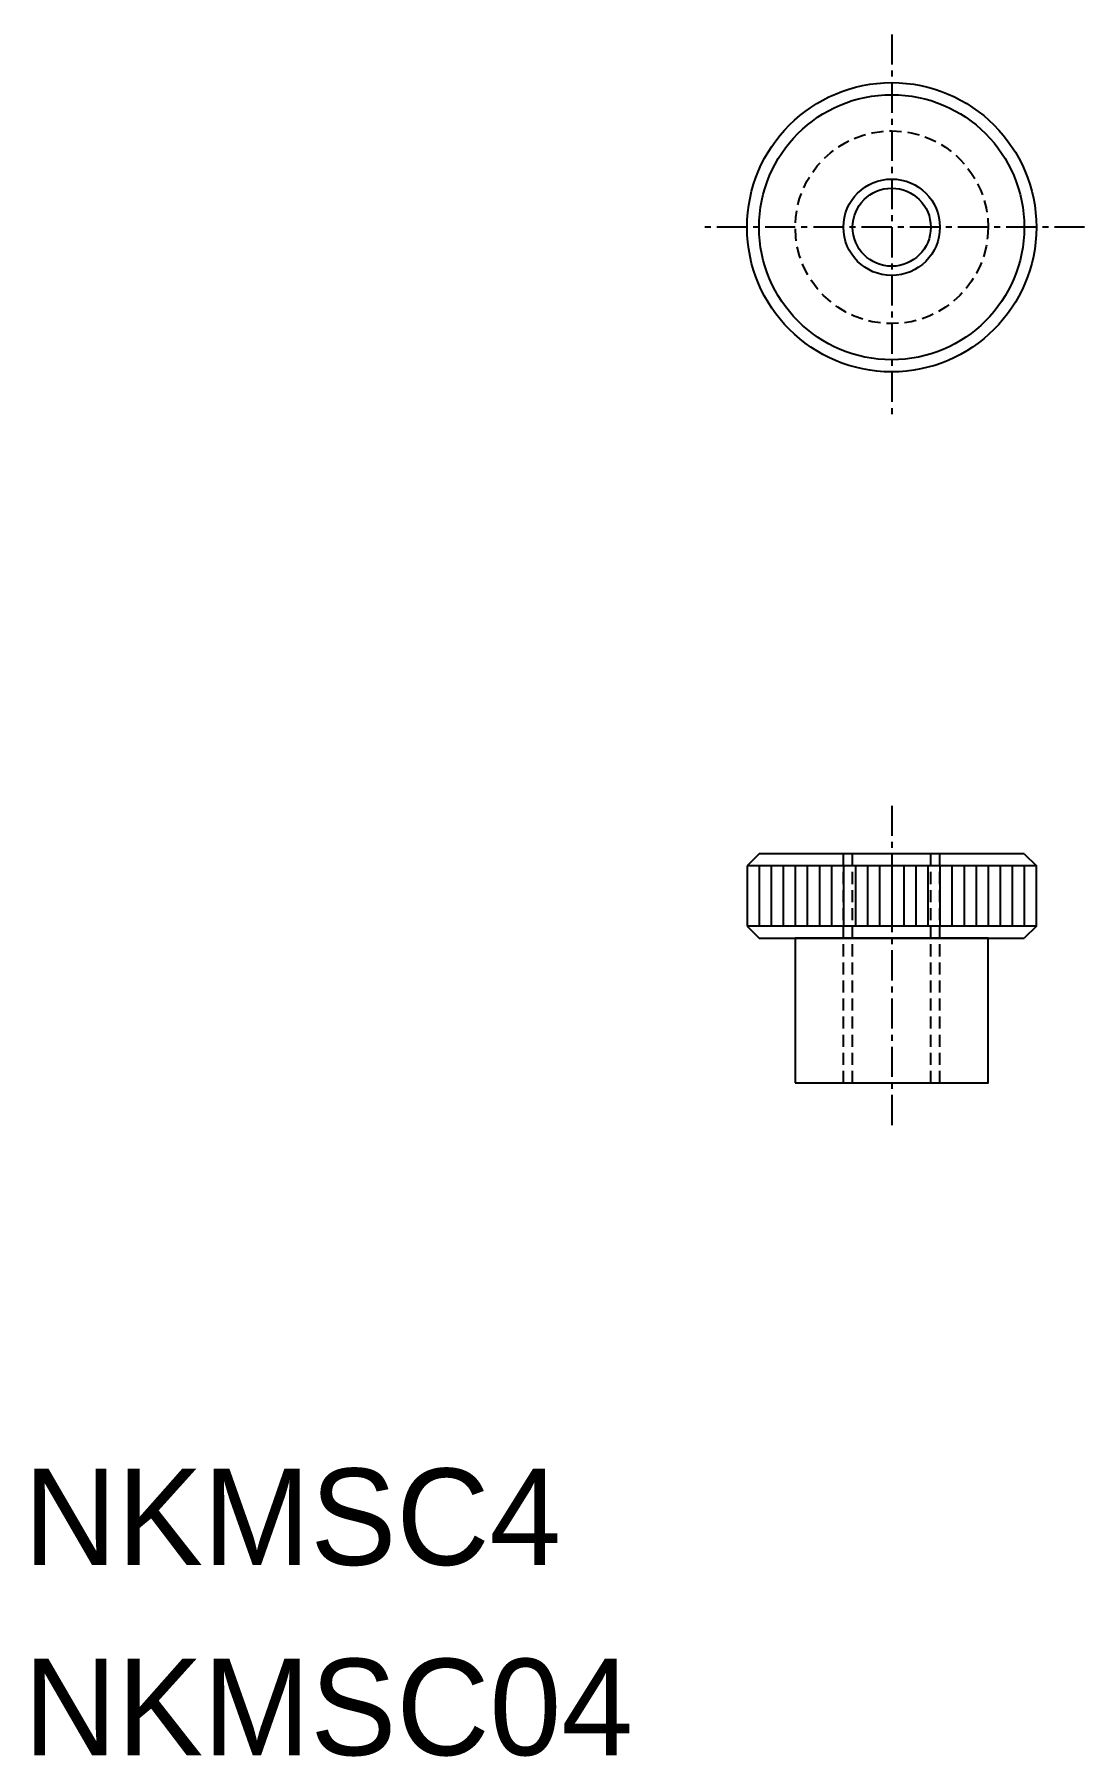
# Model space of a CAD drawing. Extents: x -12284.5 to -12240.9, y -251.7 to -180.3.
import ezdxf

# ---------------------------------------------------------------- set-up
doc = ezdxf.new("R2010")
doc.units = 0
doc.linetypes.add('CENTER', pattern=[2, 1.25, -0.25, 0.25, -0.25])
doc.linetypes.add('DASHED', pattern=[0.75, 0.5, -0.25])
doc.layers.get('0').update_dxf_attribs({"linetype": 'CONTINUOUS'})
doc.layers.add('CENTER', color=1, linetype='CENTER')

msp = doc.modelspace()

# ---------------------------------------------------------------- linework, layer by layer
at = {"color": 7, "linetype": 'CONTINUOUS'}
for p, q in [((-12254.406, -214.287), (-12254.906, -214.787)), ((-12243.406, -214.287), (-12254.406, -214.287)), ((-12243.406, -214.287), (-12242.906, -214.787)), ((-12242.906, -214.787), (-12254.906, -214.787)), ((-12254.906, -214.787), (-12254.906, -217.287)), ((-12254.406, -214.787), (-12254.406, -217.287)), ((-12253.906, -214.787), (-12253.906, -217.287)), ((-12253.406, -214.787), (-12253.406, -217.287)), ((-12252.906, -214.787), (-12252.906, -217.287)), ((-12252.406, -214.787), (-12252.406, -217.287)), ((-12251.906, -214.787), (-12251.906, -217.287)), ((-12251.406, -214.787), (-12251.406, -217.287)), ((-12250.906, -214.787), (-12250.906, -217.287)), ((-12250.406, -214.787), (-12250.406, -217.287)), ((-12249.906, -214.787), (-12249.906, -217.287)), ((-12249.406, -214.787), (-12249.406, -217.287)), ((-12248.906, -214.787), (-12248.906, -217.287)), ((-12248.406, -214.787), (-12248.406, -217.287)), ((-12247.906, -214.787), (-12247.906, -217.287)), ((-12247.406, -214.787), (-12247.406, -217.287)), ((-12246.906, -214.787), (-12246.906, -217.287)), ((-12246.406, -214.787), (-12246.406, -217.287)), ((-12245.906, -214.787), (-12245.906, -217.287)), ((-12245.406, -214.787), (-12245.406, -217.287)), ((-12244.906, -214.787), (-12244.906, -217.287)), ((-12244.406, -214.787), (-12244.406, -217.287)), ((-12243.906, -214.787), (-12243.906, -217.287)), ((-12243.406, -214.787), (-12243.406, -217.287)), ((-12242.906, -217.287), (-12242.906, -214.787)), ((-12243.406, -215.162), (-12243.406, -215.162)), ((-12243.406, -215.537), (-12243.406, -215.537)), ((-12242.906, -217.287), (-12254.906, -217.287)), ((-12254.906, -217.287), (-12254.406, -217.787)), ((-12254.406, -217.787), (-12243.406, -217.787)), ((-12242.906, -217.287), (-12243.406, -217.787))]:
    msp.add_line(p, q, dxfattribs=at)
at = {"color": 3, "linetype": 'DASHED'}
for p, q in [((-12250.906, -223.787), (-12250.906, -214.287)), ((-12250.527, -223.787), (-12250.527, -214.287)), ((-12247.285, -223.787), (-12247.285, -214.287)), ((-12246.906, -223.787), (-12246.906, -214.287))]:
    msp.add_line(p, q, dxfattribs=at)
at = {"color": 7, "linetype": 'CONTINUOUS'}
msp.add_lwpolyline([(-12252.906, -223.787), (-12244.906, -223.787), (-12244.906, -217.787), (-12252.906, -217.787)], close=True, dxfattribs=at)
for radius in [6, 5.5, 1.621]:
    msp.add_circle((-12248.906, -188.287), radius, dxfattribs=at)
at = {"color": 3, "linetype": 'DASHED'}
msp.add_circle((-12248.906, -188.287), 4, dxfattribs=at)
at = {"color": 3}
msp.add_circle((-12248.906, -188.287), 2, dxfattribs=at)
at = {"layer": 'CENTER', "color": 1, "linetype": 'CENTER'}
for p, q in [((-12248.906, -180.287), (-12248.906, -196.287)), ((-12240.906, -188.287), (-12256.906, -188.287)), ((-12248.906, -212.287), (-12248.906, -225.787))]:
    msp.add_line(p, q, dxfattribs=at)

# ---------------------------------------------------------------- texts
at = {"color": 7, "linetype": 'CONTINUOUS'}
for s, p in [('NKMSC4', (-12284.906, -243.787)), ('NKMSC04', (-12284.906, -251.68))]:
    msp.add_text(s, height=4, dxfattribs=at).set_placement(p)

doc.saveas('drawing.dxf')
